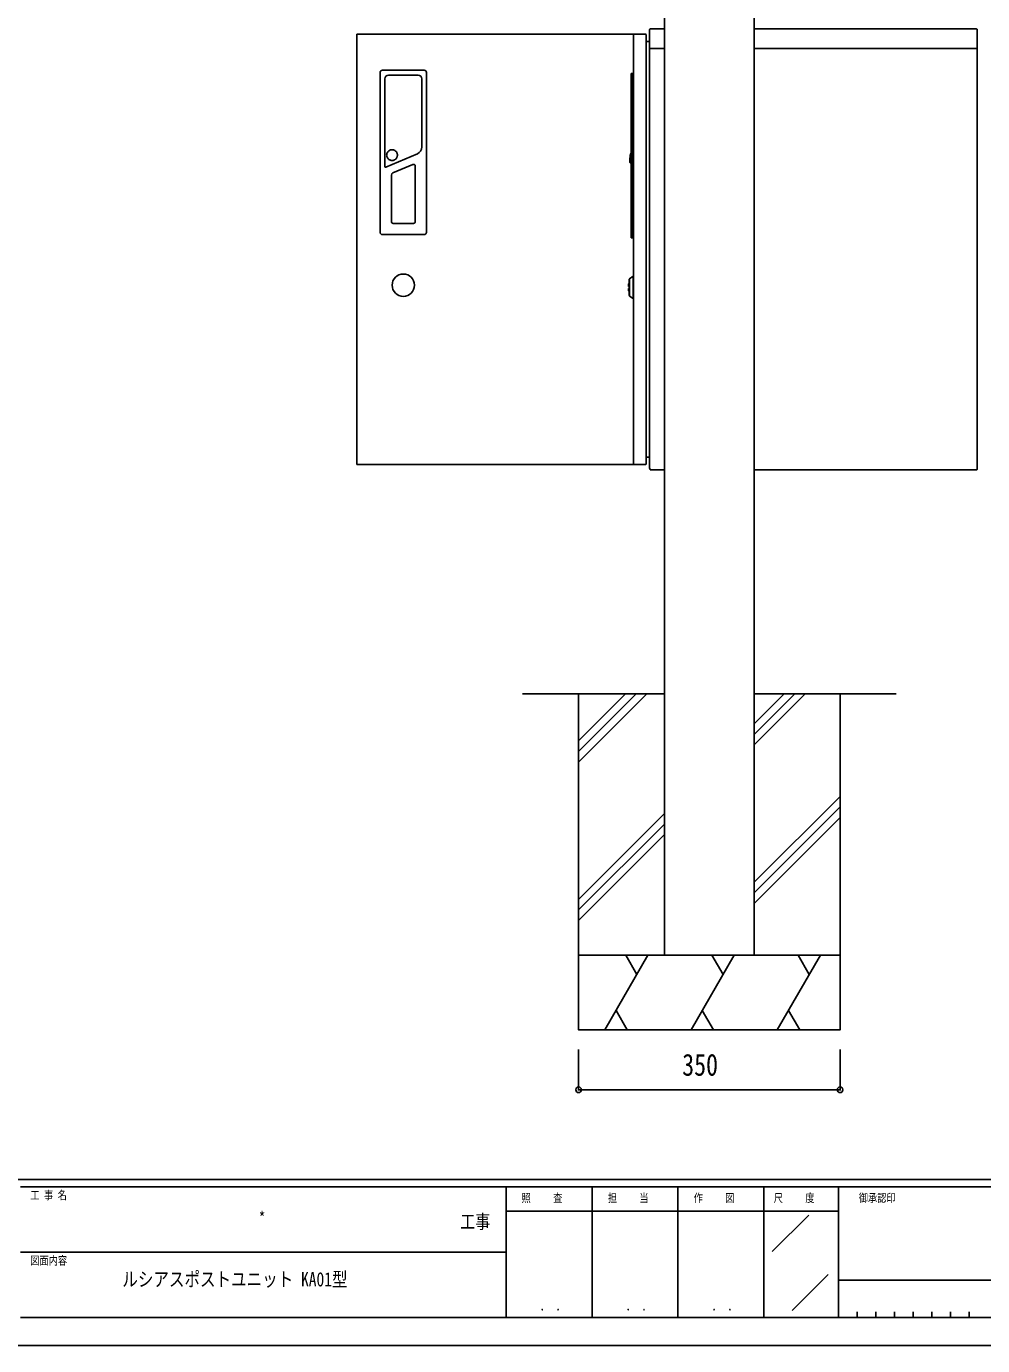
# Model space of a CAD drawing. Units: millimetres, scale not verified. Extents: x -2102 to 2102, y -1485 to 1485.
# Drawn here: x 5 to 1285, y -1485 to 281 of the extents above; entities that cross this region are included whole.
import ezdxf
from ezdxf.enums import TextEntityAlignment as Align

# ---------------------------------------------------------------- set-up
doc = ezdxf.new("R2010")
doc.units = ezdxf.units.MM
doc.header["$LTSCALE"] = 8
for name, color, linetype in [('0-1_USER1', 3, 'Continuous'), ('0-3_YKK_A1', 4, 'Continuous'), ('0-4_YKK_D', 6, 'Continuous'), ('0-5_YKK_ZWAK', 7, 'Continuous'), ('0-6_YSS_K', 3, 'Continuous')]:
    doc.layers.add(name, color=color, linetype=linetype)
doc.styles.add('ＭＳ ゴシック', font='')
doc.styles.get('ＭＳ ゴシック').set_extended_font_data('MS Gothic')

msp = doc.modelspace()

# ---------------------------------------------------------------- linework, layer by layer
at = {"layer": '0-3_YKK_A1'}
for p, q in [((859.51, -612.5), (859.51, 982)), ((979.51, 982), (979.51, -612.5)), ((447.51, 270.5), (819.11, 270.5)), ((447.51, 270.5), (447.51, -305.5)), ((818.11, 269.5), (818.11, -304.5)), ((819.11, 270.5), (834.11, 270.5)), ((835.11, 269.5), (835.11, -304.5)), ((839.51, 276.5), (839.51, 252.5)), ((840.51, 277.5), (840.61, 277.5)), ((840.58, 277.5), (840.51, 277.5)), ((840.58, 277.5), (840.563, 277.576)), ((840.58, 277.5), (859.51, 277.5)), ((979.51, 277.5), (1277.11, 277.5)), ((1277.11, 277.5), (1277.492, 277.424)), ((1278.11, -311.5), (1278.11, 276.559)), ((839.51, 260.5), (835.11, 260.5)), ((839.51, 252.5), (839.51, 250.5)), ((859.51, 251.5), (839.51, 251.5)), ((839.51, 250.5), (839.51, -310.5)), ((1278.11, 251.5), (979.51, 251.5)), ((478.91, 219.26), (478.91, 5.26)), ((537.91, 222.26), (481.91, 222.26)), ((529.81, 215.668), (490.01, 215.668)), ((540.91, 5.26), (540.91, 219.26)), ((817.11, 218), (815.11, 218)), ((815.11, 215), (815.11, 218)), ((815.11, 1), (815.11, 215)), ((817.11, 215), (817.11, 218)), ((817.11, 217), (818.11, 217)), ((817.11, 1), (817.11, 215)), ((485.103, 210.76), (485.103, 93.217)), ((534.717, 119.538), (534.717, 210.76)), ((486.366, 92.382), (528.695, 110.424)), ((814.825, 111.001), (814.68, 110.977)), ((815.11, 111.006), (814.825, 111.001)), ((522.43, 96.077), (495.734, 84.699)), ((525.91, 19.76), (525.91, 93.777)), ((813.305, 98.822), (813.363, 98.668)), ((813.78, 98.418), (815.11, 98.394)), ((493.91, 81.939), (493.91, 19.76)), ((481.91, 2.26), (507.91, 2.26)), ((496.41, 17.26), (523.41, 17.26)), ((507.91, 2.26), (507.91, 2.278)), ((511.91, 2.278), (507.91, 2.278)), ((511.91, 2.26), (511.91, 2.278)), ((511.91, 2.278), (537.91, 2.278)), ((511.91, 2.26), (537.91, 2.26)), ((815.11, -2), (815.11, 1)), ((817.11, -2), (817.11, 1)), ((815.11, -2), (817.11, -2)), ((817.11, -1.3), (818.11, -1.3)), ((812.11, -63), (811.31, -63.8)), ((811.31, -63.8), (811.31, -66.9)), ((811.31, -66.9), (811.325, -66.993)), ((811.31, -70.1), (811.314, -70.047)), ((811.31, -70.1), (811.31, -73.2)), ((811.315, -70.041), (811.314, -70.047)), ((811.61, -67.2), (812.01, -67.2)), ((812.01, -69.8), (811.61, -69.8)), ((812.01, -67.2), (812.01, -67.25)), ((812.01, -67.25), (812.11, -67.25)), ((812.01, -67.25), (812.01, -69.75)), ((812.01, -69.75), (812.01, -69.8)), ((812.11, -69.75), (812.01, -69.75)), ((812.11, -79.2), (812.11, -57.8)), ((812.41, -68.5), (812.41, -57.5)), ((812.41, -79.5), (812.41, -68.5)), ((817.71, -53.5), (812.81, -56.9)), ((812.81, -56.9), (812.81, -80.1)), ((818.01, -53.5), (817.71, -53.5)), ((817.71, -53.5), (817.71, -83.5)), ((818.01, -53.5), (818.01, -83.5)), ((818.11, -58.578), (818.01, -58.578)), ((818.01, -59.656), (818.11, -59.656)), ((818.11, -60.738), (818.01, -60.738)), ((818.11, -61.09), (818.01, -61.09)), ((811.31, -73.2), (812.11, -74)), ((812.11, -79.2), (812.41, -79.5)), ((812.41, -79.5), (812.81, -79.5)), ((812.81, -80.1), (817.71, -83.5)), ((817.71, -83.5), (818.01, -83.5)), ((818.11, -78.422), (818.01, -78.422)), ((839.51, -295.5), (835.11, -295.5)), ((447.51, -305.5), (819.11, -305.5)), ((819.11, -305.5), (834.11, -305.5)), ((840.51, -311.5), (840.51, -312.5)), ((859.51, -312.5), (840.51, -312.5)), ((1277.039, -312.5), (979.51, -312.5)), ((1277.039, -312.5), (1277.11, -312.5)), ((1278.11, -311.5), (1278.033, -311.883))]:
    msp.add_line(p, q, dxfattribs=at)
for points in [[(1277.108, 277.495), (1277.106, 277.491), (1277.104, 277.486), (1277.103, 277.48), (1277.101, 277.474), (1277.099, 277.466), (1277.097, 277.458), (1277.095, 277.448), (1277.094, 277.437), (1277.092, 277.424)], [(1278.11, 276.5), (1278.105, 276.539), (1278.1, 276.579), (1278.095, 276.618), (1278.09, 276.657), (1278.083, 276.695), (1278.076, 276.734), (1278.067, 276.772), (1278.058, 276.809), (1278.046, 276.846), (1278.033, 276.883), (1278.019, 276.919), (1278.002, 276.954), (1277.984, 276.988), (1277.964, 277.022), (1277.943, 277.055), (1277.92, 277.087), (1277.896, 277.119), (1277.871, 277.149), (1277.844, 277.179), (1277.817, 277.207), (1277.788, 277.235), (1277.759, 277.261), (1277.728, 277.287), (1277.697, 277.311), (1277.665, 277.333), (1277.632, 277.355), (1277.598, 277.374), (1277.563, 277.393), (1277.528, 277.409), (1277.492, 277.424)], [(494.81, 101.475), (494.061, 101.514), (493.327, 101.63), (492.601, 101.824), (491.898, 102.093), (491.227, 102.435), (490.594, 102.845), (490.009, 103.32), (489.475, 103.853), (489, 104.44), (488.587, 105.074), (488.244, 105.749), (487.972, 106.455), (487.776, 107.187), (487.657, 107.936), (487.618, 108.693), (487.657, 109.45), (487.775, 110.199), (487.971, 110.931), (488.242, 111.638), (488.585, 112.312), (488.997, 112.947), (489.472, 113.534), (490.005, 114.068), (490.591, 114.543), (491.223, 114.953), (491.894, 115.295), (492.597, 115.565), (493.324, 115.76), (494.06, 115.876), (494.81, 115.916), (495.559, 115.876), (496.294, 115.76), (497.02, 115.566), (497.723, 115.297), (498.394, 114.955), (499.027, 114.544), (499.612, 114.07), (500.146, 113.536), (500.621, 112.949)], [(500.621, 112.949), (501.033, 112.315), (501.377, 111.64), (501.648, 110.934), (501.844, 110.202), (501.963, 109.453), (502.002, 108.696), (501.963, 107.939), (501.844, 107.19), (501.648, 106.458), (501.377, 105.752), (501.034, 105.077), (500.622, 104.443), (500.147, 103.855), (499.614, 103.322), (499.028, 102.847), (498.396, 102.437), (497.726, 102.095), (497.022, 101.826), (496.296, 101.631), (495.56, 101.514), (494.81, 101.475)], [(812.983, 101.239), (813.001, 101.452), (813.055, 102.062), (813.136, 102.998), (813.237, 104.146), (813.344, 105.367), (813.444, 106.515), (813.526, 107.451), (813.579, 108.061), (813.598, 108.274)], [(814.368, 110.682), (814.374, 110.695), (814.38, 110.708), (814.387, 110.72), (814.393, 110.733), (814.4, 110.745), (814.407, 110.758), (814.414, 110.77), (814.421, 110.782), (814.429, 110.794), (814.437, 110.805), (814.446, 110.817), (814.456, 110.828), (814.466, 110.84), (814.476, 110.85), (814.487, 110.861), (814.498, 110.871), (814.509, 110.881), (814.521, 110.891), (814.532, 110.9), (814.545, 110.909), (814.557, 110.917), (814.57, 110.926), (814.583, 110.934), (814.596, 110.941), (814.61, 110.948), (814.624, 110.955), (814.638, 110.961), (814.652, 110.967), (814.666, 110.972), (814.68, 110.977)], [(813.787, 98.417), (813.771, 98.419), (813.754, 98.421), (813.738, 98.423), (813.722, 98.426), (813.705, 98.428), (813.689, 98.431), (813.673, 98.434), (813.657, 98.438), (813.641, 98.442), (813.626, 98.447), (813.609, 98.453), (813.593, 98.46), (813.577, 98.467), (813.562, 98.475), (813.547, 98.483), (813.532, 98.493), (813.517, 98.502), (813.502, 98.512), (813.488, 98.523), (813.475, 98.534), (813.461, 98.546), (813.448, 98.558), (813.436, 98.57), (813.424, 98.583), (813.412, 98.596), (813.401, 98.61), (813.391, 98.624), (813.381, 98.638), (813.371, 98.653), (813.363, 98.668)], [(811.576, -69.802), (811.568, -69.803), (811.559, -69.804), (811.55, -69.806), (811.541, -69.808), (811.532, -69.81), (811.524, -69.813), (811.515, -69.815), (811.507, -69.818), (811.498, -69.821), (811.49, -69.825), (811.48, -69.83), (811.47, -69.835), (811.46, -69.84), (811.45, -69.846), (811.44, -69.852), (811.431, -69.859), (811.422, -69.866), (811.413, -69.873), (811.404, -69.881), (811.396, -69.89), (811.388, -69.898), (811.38, -69.907), (811.372, -69.916), (811.365, -69.926), (811.358, -69.936), (811.352, -69.947), (811.346, -69.958), (811.34, -69.969), (811.334, -69.981), (811.329, -69.993), (811.328, -69.998), (811.326, -70.003), (811.324, -70.008), (811.322, -70.014), (811.321, -70.019), (811.319, -70.024), (811.318, -70.03), (811.316, -70.036), (811.315, -70.041)], [(811.61, -67.2), (811.596, -67.198), (811.583, -67.196), (811.57, -67.194), (811.556, -67.192), (811.543, -67.19), (811.53, -67.187), (811.517, -67.184), (811.505, -67.18), (811.492, -67.176), (811.48, -67.171), (811.468, -67.165), (811.457, -67.159), (811.446, -67.152), (811.435, -67.145), (811.425, -67.137), (811.414, -67.128), (811.404, -67.119), (811.394, -67.109), (811.385, -67.099), (811.376, -67.088), (811.369, -67.08), (811.363, -67.072), (811.357, -67.063), (811.351, -67.054), (811.346, -67.045), (811.341, -67.035), (811.336, -67.025), (811.332, -67.015), (811.328, -67.004), (811.325, -66.993)], [(811.576, -69.802), (811.6, -69.8), (811.607, -69.8), (811.609, -69.8), (811.61, -69.8)], [(812.81, -57.5), (812.41, -57.5), (812.11, -57.8)], [(1277.11, -312.5), (1277.149, -312.495), (1277.188, -312.491), (1277.227, -312.486), (1277.266, -312.48), (1277.305, -312.474), (1277.343, -312.466), (1277.381, -312.458), (1277.419, -312.448), (1277.456, -312.437), (1277.492, -312.424), (1277.528, -312.409), (1277.563, -312.393), (1277.598, -312.374), (1277.632, -312.355), (1277.665, -312.333), (1277.697, -312.311), (1277.728, -312.287), (1277.759, -312.261), (1277.788, -312.235), (1277.817, -312.207), (1277.844, -312.179), (1277.871, -312.149), (1277.896, -312.119), (1277.92, -312.087), (1277.943, -312.055), (1277.964, -312.022), (1277.984, -311.988), (1278.002, -311.954), (1278.019, -311.919), (1278.033, -311.883)], [(859.51, -612.5), (859.51, -962.5), (979.51, -962.5), (979.51, -612.5)]]:
    msp.add_lwpolyline(points, dxfattribs=at)
msp.add_circle((509.91, -65.54), 15, dxfattribs=at)
for centre, radius, start, end in [((819.11, 269.5), 1, 90, 180), ((834.11, 269.5), 1, 0, 90), ((840.51, 276.5), 1, 90, 180), ((481.91, 219.26), 3, 90, 180), ((490.01, 210.76), 4.907, 90, 180), ((529.81, 210.76), 4.907, 0, 90), ((537.91, 219.26), 3, 0, 90), ((524.81, 119.538), 9.907, 293.08513, 0), ((814.096, 108.23), 0.5, 165.27491, 175), ((834.31, 102.918), 21.4, 158.72378, 165.27491), ((486.01, 93.217), 0.907, 180, 293.08513), ((523.41, 93.777), 2.5, 0, 113.08513), ((813.481, 101.196), 0.5, 175, 184.72509), ((834.31, 102.918), 21.4, 184.72509, 191.0247), ((496.91, 81.939), 3, 113.08513, 180), ((496.41, 19.76), 2.5, 180, 270), ((523.41, 19.76), 2.5, 270, 0), ((481.91, 5.26), 3, 180, 270), ((537.91, 5.26), 3, 270, 0), ((819.11, -304.5), 1, 180, 270), ((834.11, -304.5), 1, 270, 0), ((840.51, -310.5), 1, 180, 270)]:
    msp.add_arc(centre, radius, start, end, dxfattribs=at)
at = {"layer": '0-4_YKK_D'}
for p, q in [((744.51, -1088.5), (744.51, -1143.5)), ((1094.51, -1088.5), (1094.51, -1143.5)), ((744.51, -1142.5), (1094.51, -1142.5))]:
    msp.add_line(p, q, dxfattribs=at)
for centre in [(744.51, -1142.5), (1094.51, -1142.5)]:
    msp.add_circle(centre, 3.75, dxfattribs=at)
at = {"layer": '0-5_YKK_ZWAK'}
for p, q in [((1947.51, -1262.5), (-1952.49, -1262.5)), ((647.51, -1272.5), (-2.49, -1272.5)), ((762.51, -1272.5), (762.51, -1447.5)), ((877.51, -1272.5), (877.51, -1447.5)), ((992.51, -1272.5), (992.51, -1447.5)), ((1092.51, -1272.5), (992.51, -1272.5)), ((1608.76, -1272.5), (1092.51, -1272.5)), ((1092.51, -1272.5), (1092.51, -1447.5)), ((992.51, -1305), (647.51, -1305)), ((992.51, -1305), (1092.51, -1305)), ((1003.552, -1359.146), (1052.519, -1310.179)), ((-2.49, -1360), (647.51, -1360)), ((1030.336, -1437.994), (1078.446, -1389.884)), ((1092.51, -1397.5), (1608.76, -1397.5)), ((-2.49, -1447.5), (647.51, -1447.5)), ((647.51, -1447.5), (992.51, -1447.5)), ((992.51, -1447.5), (1092.51, -1447.5)), ((1092.51, -1447.5), (1608.76, -1447.5)), ((1117.51, -1440), (1117.51, -1447.5)), ((1142.51, -1440), (1142.51, -1447.5)), ((1167.51, -1440), (1167.51, -1447.5)), ((1192.51, -1440), (1192.51, -1447.5)), ((1217.51, -1440), (1217.51, -1447.5)), ((1242.51, -1440), (1242.51, -1447.5)), ((1267.51, -1440), (1267.51, -1447.5))]:
    msp.add_line(p, q, dxfattribs=at)
msp.add_lwpolyline([(-2102.5, -1485), (2102.5, -1485), (2102.5, 1485), (-2102.5, 1485)], close=True, dxfattribs=at)
msp.add_lwpolyline([(992.51, -1272.5), (647.51, -1272.5), (647.51, -1447.5)], dxfattribs=at)
at = {"layer": '0-6_YSS_K'}
for p, q in [((859.51, -612.5), (669.51, -612.5)), ((744.51, -612.5), (859.51, -612.5)), ((744.51, -675.519), (807.529, -612.5)), ((744.51, -689.662), (821.671, -612.5)), ((744.51, -703.804), (835.813, -612.5)), ((1169.51, -612.5), (979.51, -612.5)), ((979.51, -652.652), (1019.661, -612.5)), ((979.51, -666.794), (1033.803, -612.5)), ((979.51, -680.936), (1047.945, -612.5)), ((979.51, -864.784), (1094.51, -749.784)), ((744.51, -887.652), (859.51, -772.652)), ((979.51, -878.926), (1094.51, -763.926)), ((744.51, -901.794), (859.51, -786.794)), ((979.51, -893.068), (1094.51, -778.068)), ((744.51, -915.936), (859.51, -800.936)), ((779.542, -1062.5), (837.277, -962.5)), ((807.543, -962.5), (822.41, -988.25)), ((895.012, -1062.5), (952.747, -962.5)), ((923.013, -962.5), (937.88, -988.25)), ((1010.482, -1062.5), (1068.217, -962.5)), ((1038.483, -962.5), (1053.35, -988.25)), ((1093.925, -962.5), (1094.51, -961.916)), ((809.675, -1062.27), (794.675, -1036.289)), ((925.145, -1062.27), (910.145, -1036.289)), ((1040.615, -1062.27), (1025.615, -1036.289)), ((749.675, -1062.27), (749.808, -1062.5)), ((865.145, -1062.27), (865.278, -1062.5)), ((980.615, -1062.27), (980.748, -1062.5))]:
    msp.add_line(p, q, dxfattribs=at)
msp.add_lwpolyline([(979.51, -612.5), (1094.51, -612.5), (1094.51, -962.5), (744.51, -962.5), (744.51, -612.5)], dxfattribs=at)
msp.add_lwpolyline([(744.51, -962.5), (1094.51, -962.5), (1094.51, -1062.5), (744.51, -1062.5)], close=True, dxfattribs=at)

# ---------------------------------------------------------------- texts
at = {"layer": '0-1_USER1', "style": 'ＭＳ ゴシック', "width": 0.8}
for s, height, p in [('*', 16.5, (316.381, -1327.181)), ('ルシアスポストユニット KA01型', 19.06, (133.795, -1411.431))]:
    msp.add_text(s, height=height, dxfattribs=at).set_placement(p, align=Align.BOTTOM_LEFT)
at = {"layer": '0-4_YKK_D', "style": 'ＭＳ ゴシック', "width": 0.8}
msp.add_text('350', height=29.33, dxfattribs=at).set_placement((883.243, -1132.5), align=Align.BOTTOM_LEFT)
at = {"layer": '0-5_YKK_ZWAK', "style": 'ＭＳ ゴシック', "width": 0.8}
for s, height, p in [('工 事 名', 11, (10.635, -1292.5)), ('照     査', 11, (668.21, -1296.25)), ('担     当', 11, (783.61, -1296.25)), ('作     図', 11, (898.61, -1296.25)), ('尺     度', 11, (1005.71, -1296.25)), ('御承認印', 11, (1119.569, -1296.25)), ('工事', 18.33, (586.167, -1333.733)), ('図面内容', 11, (10.635, -1380)), ('． ．', 12.96, (692.5, -1442.176)), ('． ．', 12.96, (807.5, -1442.176)), ('． ．', 12.96, (922.5, -1442.176))]:
    msp.add_text(s, height=height, dxfattribs=at).set_placement(p, align=Align.BOTTOM_LEFT)

doc.saveas('drawing.dxf')
